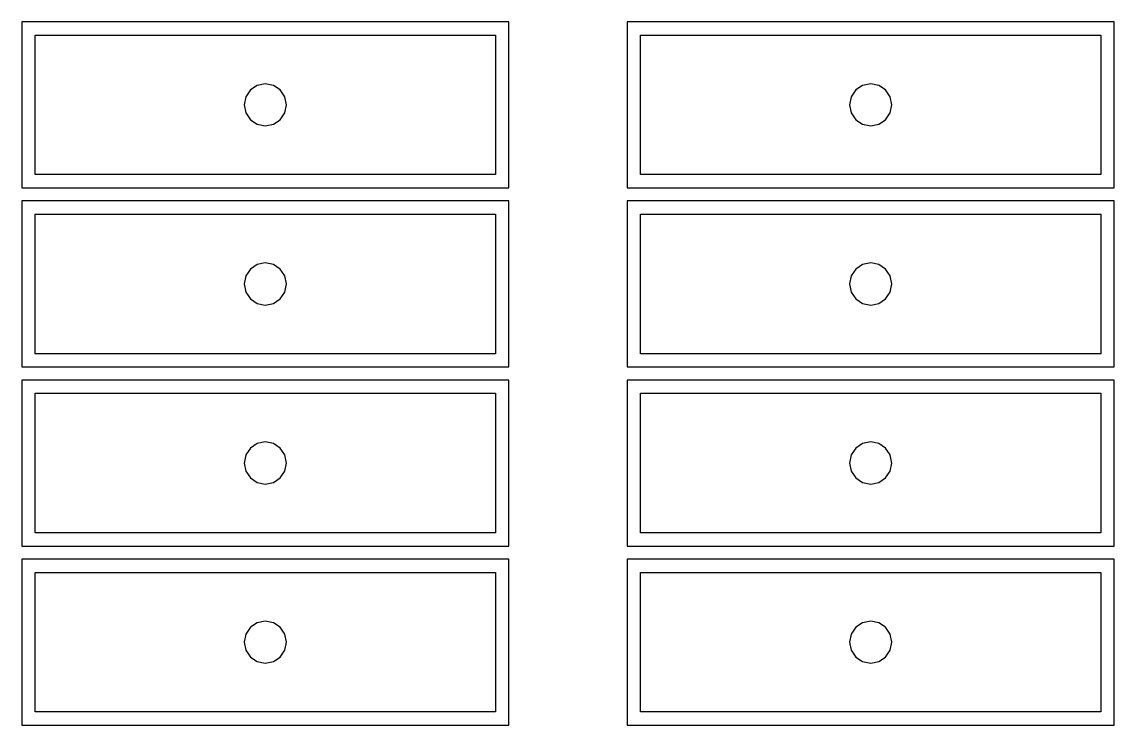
# Model space of a CAD drawing. Header units: metres. Extents: x 8.1 to 95, y -21.3 to 62.6.
# Drawn here: x 48.98 to 69.72, y 1.38 to 14.72 of the extents above; entities that cross this region are included whole.
import ezdxf

# ---------------------------------------------------------------- set-up
doc = ezdxf.new("R2010")
doc.units = ezdxf.units.M

msp = doc.modelspace()

# ---------------------------------------------------------------- linework, layer by layer
for p, q in [((58.225, 14.725), (48.975, 14.725)), ((48.975, 14.725), (48.975, 11.575)), ((58.225, 11.575), (58.225, 14.725)), ((69.725, 14.725), (60.475, 14.725)), ((60.475, 14.725), (60.475, 11.575)), ((69.725, 11.575), (69.725, 14.725)), ((49.225, 11.825), (49.225, 14.475)), ((49.225, 14.475), (57.975, 14.475)), ((57.975, 14.475), (57.975, 11.825)), ((60.725, 11.825), (60.725, 14.475)), ((60.725, 14.475), (69.475, 14.475)), ((69.475, 14.475), (69.475, 11.825)), ((53.4469, 13.5195), (53.3172, 13.4328)), ((53.6, 13.55), (53.4469, 13.5195)), ((53.7531, 13.5195), (53.6, 13.55)), ((53.8828, 13.4328), (53.7531, 13.5195)), ((64.9469, 13.5195), (64.8172, 13.4328)), ((65.1, 13.55), (64.9469, 13.5195)), ((65.2531, 13.5195), (65.1, 13.55)), ((65.3828, 13.4328), (65.2531, 13.5195)), ((53.2304, 13.3031), (53.2, 13.15)), ((53.3172, 13.4328), (53.2304, 13.3031)), ((53.9695, 13.3031), (53.8828, 13.4328)), ((54, 13.15), (53.9695, 13.3031)), ((64.7304, 13.3031), (64.7, 13.15)), ((64.8172, 13.4328), (64.7304, 13.3031)), ((65.4695, 13.3031), (65.3828, 13.4328)), ((65.5, 13.15), (65.4695, 13.3031)), ((53.2, 13.15), (53.2304, 12.9969)), ((53.9695, 12.9969), (54, 13.15)), ((64.7, 13.15), (64.7304, 12.9969)), ((65.4695, 12.9969), (65.5, 13.15)), ((53.2304, 12.9969), (53.3172, 12.8672)), ((53.3172, 12.8672), (53.4469, 12.7804)), ((53.7531, 12.7804), (53.8828, 12.8672)), ((53.8828, 12.8672), (53.9695, 12.9969)), ((64.7304, 12.9969), (64.8172, 12.8672)), ((64.8172, 12.8672), (64.9469, 12.7804)), ((65.2531, 12.7804), (65.3828, 12.8672)), ((65.3828, 12.8672), (65.4695, 12.9969)), ((53.4469, 12.7804), (53.6, 12.75)), ((53.6, 12.75), (53.7531, 12.7804)), ((64.9469, 12.7804), (65.1, 12.75)), ((65.1, 12.75), (65.2531, 12.7804)), ((57.975, 11.825), (49.225, 11.825)), ((69.475, 11.825), (60.725, 11.825)), ((48.975, 11.575), (58.225, 11.575)), ((60.475, 11.575), (69.725, 11.575)), ((58.225, 11.325), (48.975, 11.325)), ((48.975, 11.325), (48.975, 8.17499)), ((58.225, 8.17499), (58.225, 11.325)), ((69.725, 11.325), (60.475, 11.325)), ((60.475, 11.325), (60.475, 8.17499)), ((69.725, 8.17499), (69.725, 11.325)), ((49.225, 8.42499), (49.225, 11.075)), ((49.225, 11.075), (57.975, 11.075)), ((57.975, 11.075), (57.975, 8.42499)), ((60.725, 8.42499), (60.725, 11.075)), ((60.725, 11.075), (69.475, 11.075)), ((69.475, 11.075), (69.475, 8.42499)), ((53.3172, 10.0328), (53.2304, 9.90306)), ((53.4469, 10.1195), (53.3172, 10.0328)), ((53.6, 10.15), (53.4469, 10.1195)), ((53.7531, 10.1195), (53.6, 10.15)), ((53.8828, 10.0328), (53.7531, 10.1195)), ((53.9695, 9.90306), (53.8828, 10.0328)), ((64.8172, 10.0328), (64.7304, 9.90306)), ((64.9469, 10.1195), (64.8172, 10.0328)), ((65.1, 10.15), (64.9469, 10.1195)), ((65.2531, 10.1195), (65.1, 10.15)), ((65.3828, 10.0328), (65.2531, 10.1195)), ((65.4695, 9.90306), (65.3828, 10.0328)), ((53.2304, 9.90306), (53.2, 9.75)), ((54, 9.75), (53.9695, 9.90306)), ((64.7304, 9.90306), (64.7, 9.75)), ((65.5, 9.75), (65.4695, 9.90306)), ((53.2, 9.75), (53.2304, 9.59692)), ((53.2304, 9.59692), (53.3172, 9.46715)), ((53.8828, 9.46715), (53.9695, 9.59692)), ((53.9695, 9.59692), (54, 9.75)), ((64.7, 9.75), (64.7304, 9.59692)), ((64.7304, 9.59692), (64.8172, 9.46715)), ((65.3828, 9.46715), (65.4695, 9.59692)), ((65.4695, 9.59692), (65.5, 9.75)), ((53.3172, 9.46715), (53.4469, 9.38045)), ((53.4469, 9.38045), (53.6, 9.34999)), ((53.6, 9.34999), (53.7531, 9.38045)), ((53.7531, 9.38045), (53.8828, 9.46715)), ((64.8172, 9.46715), (64.9469, 9.38045)), ((64.9469, 9.38045), (65.1, 9.34999)), ((65.1, 9.34999), (65.2531, 9.38045)), ((65.2531, 9.38045), (65.3828, 9.46715)), ((57.975, 8.42499), (49.225, 8.42499)), ((69.475, 8.42499), (60.725, 8.42499)), ((48.975, 8.17499), (58.225, 8.17499)), ((60.475, 8.17499), (69.725, 8.17499)), ((58.225, 7.92499), (48.975, 7.92499)), ((48.975, 7.92499), (48.975, 4.77499)), ((58.225, 4.77499), (58.225, 7.92499)), ((69.725, 7.92499), (60.475, 7.92499)), ((60.475, 7.92499), (60.475, 4.77499)), ((69.725, 4.77499), (69.725, 7.92499)), ((49.225, 5.02499), (49.225, 7.67499)), ((49.225, 7.67499), (57.975, 7.67499)), ((57.975, 7.67499), (57.975, 5.02499)), ((60.725, 5.02499), (60.725, 7.67499)), ((60.725, 7.67499), (69.475, 7.67499)), ((69.475, 7.67499), (69.475, 5.02499)), ((53.4469, 6.71954), (53.3172, 6.63283)), ((53.6, 6.75), (53.4469, 6.71954)), ((53.7531, 6.71954), (53.6, 6.75)), ((53.8828, 6.63283), (53.7531, 6.71954)), ((64.9469, 6.71954), (64.8172, 6.63283)), ((65.1, 6.75), (64.9469, 6.71954)), ((65.2531, 6.71954), (65.1, 6.75)), ((65.3828, 6.63283), (65.2531, 6.71954)), ((53.2304, 6.50307), (53.2, 6.34999)), ((53.3172, 6.63283), (53.2304, 6.50307)), ((53.9695, 6.50307), (53.8828, 6.63283)), ((54, 6.34999), (53.9695, 6.50307)), ((64.7304, 6.50307), (64.7, 6.34999)), ((64.8172, 6.63283), (64.7304, 6.50307)), ((65.4695, 6.50307), (65.3828, 6.63283)), ((65.5, 6.34999), (65.4695, 6.50307)), ((53.2, 6.34999), (53.2304, 6.19691)), ((53.9695, 6.19691), (54, 6.34999)), ((64.7, 6.34999), (64.7304, 6.19691)), ((65.4695, 6.19691), (65.5, 6.34999)), ((53.2304, 6.19691), (53.3172, 6.06715)), ((53.3172, 6.06715), (53.4469, 5.98044)), ((53.7531, 5.98044), (53.8828, 6.06715)), ((53.8828, 6.06715), (53.9695, 6.19691)), ((64.7304, 6.19691), (64.8172, 6.06715)), ((64.8172, 6.06715), (64.9469, 5.98044)), ((65.2531, 5.98044), (65.3828, 6.06715)), ((65.3828, 6.06715), (65.4695, 6.19691)), ((53.4469, 5.98044), (53.6, 5.95)), ((53.6, 5.95), (53.7531, 5.98044)), ((64.9469, 5.98044), (65.1, 5.95)), ((65.1, 5.95), (65.2531, 5.98044)), ((57.975, 5.02499), (49.225, 5.02499)), ((69.475, 5.02499), (60.725, 5.02499)), ((48.975, 4.77499), (58.225, 4.77499)), ((60.475, 4.77499), (69.725, 4.77499)), ((58.225, 4.52499), (48.975, 4.52499)), ((48.975, 4.52499), (48.975, 1.375)), ((58.225, 1.375), (58.225, 4.52499)), ((69.725, 4.52499), (60.475, 4.52499)), ((60.475, 4.52499), (60.475, 1.375)), ((69.725, 1.375), (69.725, 4.52499)), ((49.225, 1.625), (49.225, 4.27499)), ((49.225, 4.27499), (57.975, 4.27499)), ((57.975, 4.27499), (57.975, 1.625)), ((60.725, 1.625), (60.725, 4.27499)), ((60.725, 4.27499), (69.475, 4.27499)), ((69.475, 4.27499), (69.475, 1.625)), ((53.6, 3.34999), (53.4469, 3.31955)), ((53.7531, 3.31955), (53.6, 3.34999)), ((65.1, 3.34999), (64.9469, 3.31955)), ((65.2531, 3.31955), (65.1, 3.34999)), ((53.3172, 3.23283), (53.2304, 3.10307)), ((53.4469, 3.31955), (53.3172, 3.23283)), ((53.8828, 3.23283), (53.7531, 3.31955)), ((53.9695, 3.10307), (53.8828, 3.23283)), ((64.8172, 3.23283), (64.7304, 3.10307)), ((64.9469, 3.31955), (64.8172, 3.23283)), ((65.3828, 3.23283), (65.2531, 3.31955)), ((65.4695, 3.10307), (65.3828, 3.23283)), ((53.2304, 3.10307), (53.2, 2.95)), ((53.2, 2.95), (53.2304, 2.79692)), ((54, 2.95), (53.9695, 3.10307)), ((53.9695, 2.79692), (54, 2.95)), ((64.7304, 3.10307), (64.7, 2.95)), ((64.7, 2.95), (64.7304, 2.79692)), ((65.5, 2.95), (65.4695, 3.10307)), ((65.4695, 2.79692), (65.5, 2.95)), ((53.2304, 2.79692), (53.3172, 2.66714)), ((53.8828, 2.66714), (53.9695, 2.79692)), ((64.7304, 2.79692), (64.8172, 2.66714)), ((65.3828, 2.66714), (65.4695, 2.79692)), ((53.3172, 2.66714), (53.4469, 2.58044)), ((53.4469, 2.58044), (53.6, 2.54999)), ((53.6, 2.54999), (53.7531, 2.58044)), ((53.7531, 2.58044), (53.8828, 2.66714)), ((64.8172, 2.66714), (64.9469, 2.58044)), ((64.9469, 2.58044), (65.1, 2.54999)), ((65.1, 2.54999), (65.2531, 2.58044)), ((65.2531, 2.58044), (65.3828, 2.66714)), ((57.975, 1.625), (49.225, 1.625)), ((69.475, 1.625), (60.725, 1.625)), ((48.975, 1.375), (58.225, 1.375)), ((60.475, 1.375), (69.725, 1.375))]:
    msp.add_line(p, q)

doc.saveas('drawing.dxf')
